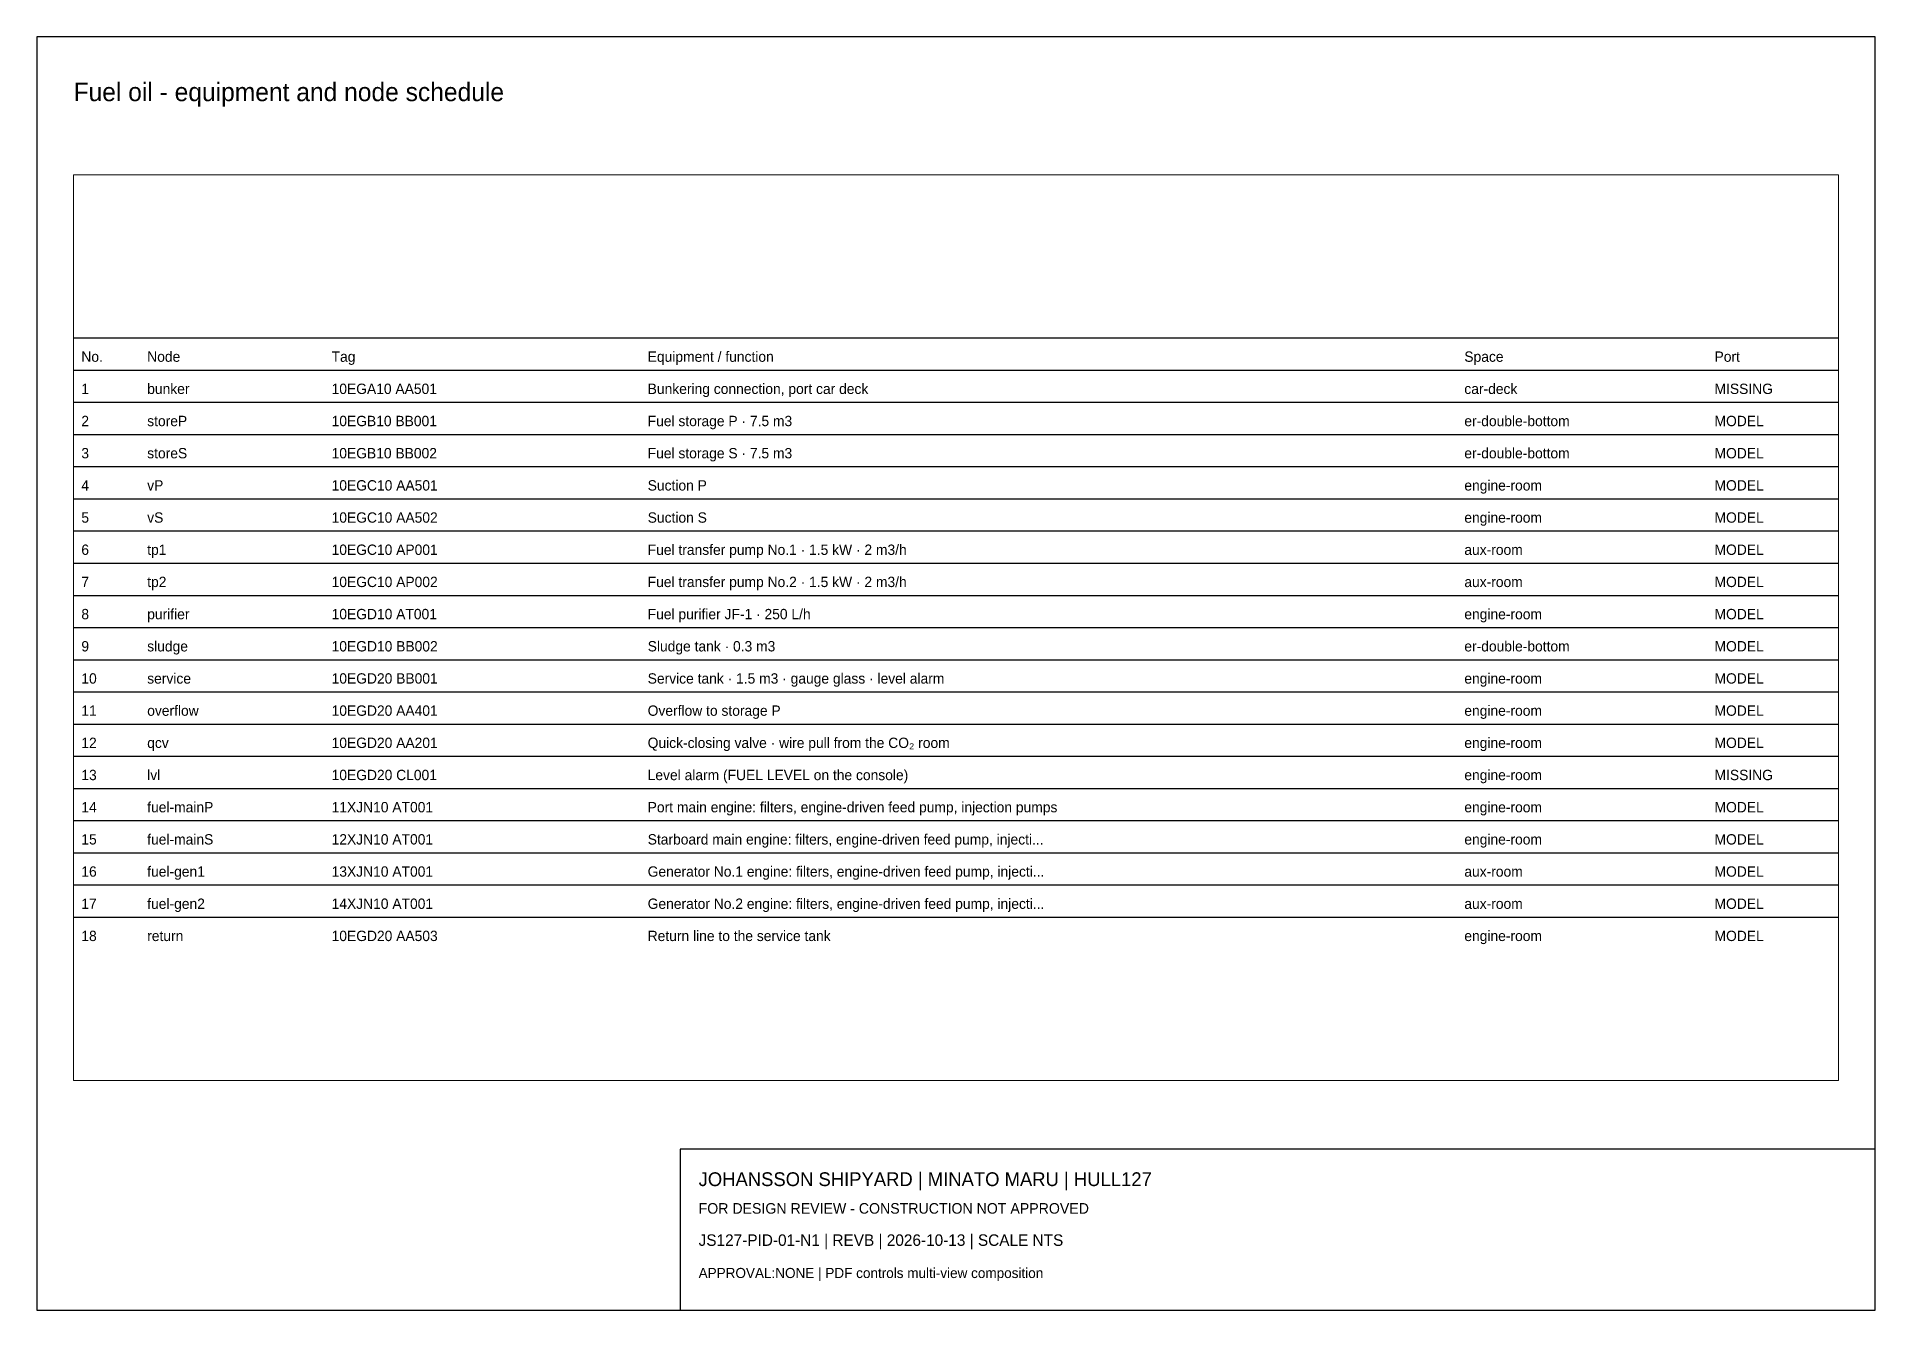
# Paper-space layout 'Layout1' of a CAD drawing. Header units: millimetres. Extents: x 10 to 410, y 10 to 287.
# The model-space entities are those that its viewports show. They can reach past a viewport. Long polylines and large blocks are cut down to what shows.
import ezdxf

# ---------------------------------------------------------------- set-up
doc = ezdxf.new("R2010")
doc.units = ezdxf.units.MM
doc.layers.add('ANNOTATION', color=7, linetype='Continuous')
doc.layers.add('GEOMETRY', color=7, linetype='Continuous')

msp = doc.modelspace()

# ---------------------------------------------------------------- linework, layer by layer
at = {"layer": 'GEOMETRY'}
for p, q in [((18, 249), (402, 249)), ((18, 242), (402, 242)), ((18, 235), (402, 235)), ((18, 228), (402, 228)), ((18, 221), (402, 221)), ((18, 214), (402, 214)), ((18, 207), (402, 207)), ((18, 200), (402, 200)), ((18, 193), (402, 193)), ((18, 186), (402, 186)), ((18, 179), (402, 179)), ((18, 172), (402, 172)), ((18, 165), (402, 165)), ((18, 158), (402, 158)), ((18, 151), (402, 151)), ((18, 144), (402, 144)), ((18, 137), (402, 137)), ((18, 130), (402, 130)), ((18, 123), (402, 123))]:
    msp.add_line(p, q, dxfattribs=at)

# ---------------------------------------------------------------- texts
at = {"layer": 'ANNOTATION'}
for s, p in [('No.', (19.7, 243.8)), ('Node', (34.03, 243.8)), ('Tag', (74.15, 243.8)), ('Equipment / function', (142.92, 243.8)), ('Space', (320.6, 243.8)), ('Port', (375.04, 243.8)), ('1', (19.7, 236.8)), ('bunker', (34.03, 236.8)), ('10EGA10 AA501', (74.15, 236.8)), ('Bunkering connection, port car deck', (142.92, 236.8)), ('car-deck', (320.6, 236.8)), ('MISSING', (375.04, 236.8)), ('2', (19.7, 229.8)), ('storeP', (34.03, 229.8)), ('10EGB10 BB001', (74.15, 229.8)), ('Fuel storage P · 7.5 m3', (142.92, 229.8)), ('er-double-bottom', (320.6, 229.8)), ('MODEL', (375.04, 229.8)), ('3', (19.7, 222.8)), ('storeS', (34.03, 222.8)), ('10EGB10 BB002', (74.15, 222.8)), ('Fuel storage S · 7.5 m3', (142.92, 222.8)), ('er-double-bottom', (320.6, 222.8)), ('MODEL', (375.04, 222.8)), ('4', (19.7, 215.8)), ('vP', (34.03, 215.8)), ('10EGC10 AA501', (74.15, 215.8)), ('Suction P', (142.92, 215.8)), ('engine-room', (320.6, 215.8)), ('MODEL', (375.04, 215.8)), ('5', (19.7, 208.8)), ('vS', (34.03, 208.8)), ('10EGC10 AA502', (74.15, 208.8)), ('Suction S', (142.92, 208.8)), ('engine-room', (320.6, 208.8)), ('MODEL', (375.04, 208.8)), ('6', (19.7, 201.8)), ('tp1', (34.03, 201.8)), ('10EGC10 AP001', (74.15, 201.8)), ('Fuel transfer pump No.1 · 1.5 kW · 2 m3/h', (142.92, 201.8)), ('MODEL', (375.04, 201.8)), ('aux-room', (320.6, 201.8)), ('7', (19.7, 194.8)), ('tp2', (34.03, 194.8)), ('10EGC10 AP002', (74.15, 194.8)), ('Fuel transfer pump No.2 · 1.5 kW · 2 m3/h', (142.92, 194.8)), ('aux-room', (320.6, 194.8)), ('MODEL', (375.04, 194.8)), ('8', (19.7, 187.8)), ('purifier', (34.03, 187.8)), ('10EGD10 AT001', (74.15, 187.8)), ('Fuel purifier JF-1 · 250 L/h', (142.92, 187.8)), ('engine-room', (320.6, 187.8)), ('MODEL', (375.04, 187.8)), ('9', (19.7, 180.8)), ('sludge', (34.03, 180.8)), ('10EGD10 BB002', (74.15, 180.8)), ('Sludge tank · 0.3 m3', (142.92, 180.8)), ('er-double-bottom', (320.6, 180.8)), ('MODEL', (375.04, 180.8)), ('10', (19.7, 173.8)), ('service', (34.03, 173.8)), ('10EGD20 BB001', (74.15, 173.8)), ('Service tank · 1.5 m3 · gauge glass · level alarm', (142.92, 173.8)), ('engine-room', (320.6, 173.8)), ('MODEL', (375.04, 173.8)), ('11', (19.7, 166.8)), ('overflow', (34.03, 166.8)), ('10EGD20 AA401', (74.15, 166.8)), ('Overflow to storage P', (142.92, 166.8)), ('engine-room', (320.6, 166.8)), ('MODEL', (375.04, 166.8)), ('12', (19.7, 159.8)), ('qcv', (34.03, 159.8)), ('10EGD20 AA201', (74.15, 159.8)), ('Quick-closing valve · wire pull from the CO₂ room', (142.92, 159.8)), ('engine-room', (320.6, 159.8)), ('MODEL', (375.04, 159.8)), ('13', (19.7, 152.8)), ('lvl', (34.03, 152.8)), ('10EGD20 CL001', (74.15, 152.8)), ('Level alarm (FUEL LEVEL on the console)', (142.92, 152.8)), ('engine-room', (320.6, 152.8)), ('MISSING', (375.04, 152.8)), ('14', (19.7, 145.8)), ('fuel-mainP', (34.03, 145.8)), ('11XJN10 AT001', (74.15, 145.8)), ('Port main engine: filters, engine-driven feed pump, injection pumps', (142.92, 145.8)), ('engine-room', (320.6, 145.8)), ('MODEL', (375.04, 145.8)), ('15', (19.7, 138.8)), ('fuel-mainS', (34.03, 138.8)), ('12XJN10 AT001', (74.15, 138.8)), ('Starboard main engine: filters, engine-driven feed pump, injecti...', (142.92, 138.8)), ('engine-room', (320.6, 138.8)), ('MODEL', (375.04, 138.8)), ('16', (19.7, 131.8)), ('fuel-gen1', (34.03, 131.8)), ('13XJN10 AT001', (74.15, 131.8)), ('Generator No.1 engine: filters, engine-driven feed pump, injecti...', (142.92, 131.8)), ('aux-room', (320.6, 131.8)), ('MODEL', (375.04, 131.8)), ('17', (19.7, 124.8)), ('fuel-gen2', (34.03, 124.8)), ('14XJN10 AT001', (74.15, 124.8)), ('Generator No.2 engine: filters, engine-driven feed pump, injecti...', (142.92, 124.8)), ('aux-room', (320.6, 124.8)), ('MODEL', (375.04, 124.8)), ('18', (19.7, 117.8)), ('10EGD20 AA503', (74.15, 117.8)), ('Return line to the service tank', (142.92, 117.8)), ('engine-room', (320.6, 117.8)), ('MODEL', (375.04, 117.8)), ('return', (34.03, 117.8))]:
    msp.add_text(s, height=2.25, dxfattribs=at).set_placement(p)

psp = doc.layouts.get("Layout1")

# ---------------------------------------------------------------- linework, layer by layer
for points in [[(10, 10), (410, 10), (410, 287), (10, 287)], [(150, 10), (410, 10), (410, 45), (150, 45)]]:
    psp.add_lwpolyline(points, close=True)

# ---------------------------------------------------------------- texts
for s, height, p in [('Fuel oil - equipment and node schedule', 4, (18, 273)), ('JOHANSSON SHIPYARD | MINATO MARU | HULL127', 3, (154, 37)), ('FOR DESIGN REVIEW - CONSTRUCTION NOT APPROVED', 2.3, (154, 31)), ('JS127-PID-01-N1 | REVB | 2026-10-13 | SCALE NTS', 2.5, (154, 24)), ('APPROVAL:NONE | PDF controls multi-view composition', 2.2, (154, 17))]:
    psp.add_text(s, height=height).set_placement(p)

# ---------------------------------------------------------------- viewports
at = {"layer": 'VIEWPORTS'}
psp.add_viewport(center=(210, 158.5), size=(384, 197), view_center_point=(210, 186), view_height=197, dxfattribs=at)

doc.saveas('drawing.dxf')
